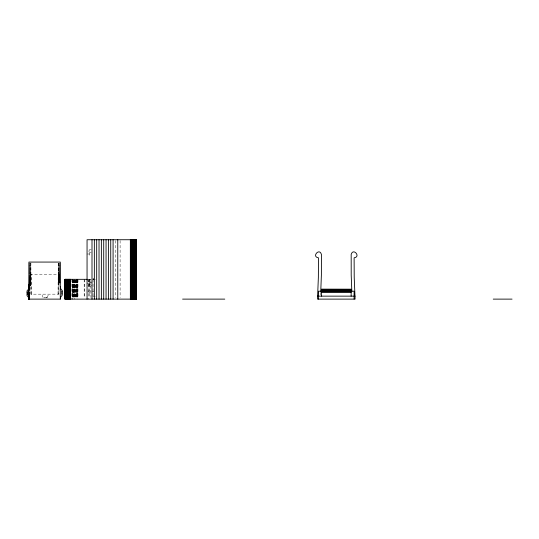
<?xml version="1.0" encoding="UTF-8"?>
<svg xmlns="http://www.w3.org/2000/svg" width="539" height="539" viewBox="0 0 539 539"><rect width="100%" height="100%" fill="white"/><g stroke="black" fill="none" stroke-linecap="round" stroke-linejoin="round"><path stroke-width="0.4" stroke-dasharray="2.69 2.02" d="M58.906 274.412L58.892 294.159L30.891 294.173L30.891 274.364L28.917 274.418L59.458 274.364M31.505 294.159L31.505 274.364M58.017 294.173L58.3 262.891M58.3 294.166L58.313 262.709M92.991 279.323L92.977 278.919M93.045 278.919L93.274 279.323M93.449 279.323L93.463 278.919M93.537 279.323L93.57 278.919M320.712 292.253L320.51 295.372M47.122 297.629L48.604 294.159L47.668 294.159M88.046 281.904L90.875 280.597M88.046 285.562L90.875 284.909M43.16 297.629L41.678 294.159L42.615 294.159M91.212 249.449L89.629 249.449L89.629 255.621L91.212 255.621M88.342 251.053L89.629 251.053M89.629 252.535L91.212 252.535M87.055 254.01L89.629 254.01M28.917 263.349L30.891 263.349M58.313 263.349L60.287 263.349M28.917 263.975L30.891 263.975M58.313 263.975L60.287 263.975M28.917 264.602L30.891 264.602M58.313 264.602L60.287 264.602M28.917 265.215L30.891 265.215M58.313 265.215L60.287 265.215M28.917 265.821L30.891 265.821M58.313 265.821L60.287 265.821M28.917 266.421L30.891 266.421M58.313 266.421L60.287 266.421M28.917 267.014L30.891 267.014M58.313 267.014L60.287 267.014M28.917 267.593L30.891 267.593M58.313 267.593L60.287 267.593M28.917 268.173L30.891 268.173M58.313 268.173L60.287 268.173M28.917 268.739L30.891 268.739M58.313 268.739L60.287 268.739M28.917 269.298L30.891 269.298M58.313 269.298L60.287 269.298M28.917 269.85L30.891 269.85M58.313 269.85L60.287 269.85M28.917 270.389L30.891 270.389M58.313 270.389L60.287 270.389M28.917 270.928L30.891 270.928M58.313 270.928L60.287 270.928M28.917 271.454L30.891 271.454M58.313 271.454L60.287 271.454M28.917 271.966L30.891 271.966M58.313 271.966L60.287 271.966M28.917 272.478L30.891 272.478M58.313 272.478L60.287 272.478M28.917 272.977L30.891 272.977M58.313 272.977L60.287 272.977M28.917 273.468L30.891 273.468M58.313 273.468L60.287 273.468M28.917 273.947L30.891 273.947M58.313 273.947L60.287 273.947M58.313 274.418L60.287 274.418M28.917 274.883L30.891 274.91M58.313 274.883L60.287 274.883M28.917 275.335L30.891 275.335M58.313 275.335L60.287 275.335M28.917 275.779L30.891 275.779M58.313 275.779L60.287 275.779M28.917 276.217L30.891 276.217M58.313 276.217L60.287 276.217M28.917 276.642L30.891 276.642M58.313 276.642L60.287 276.642M28.917 277.059L30.891 277.059M58.313 277.059L60.287 277.059M28.917 277.464L30.891 277.464M58.313 277.464L60.287 277.464M28.917 277.861L30.891 277.861M58.313 277.861L60.287 277.861M28.917 278.252L30.891 278.252M58.313 278.252L60.287 278.252M28.917 278.629L30.891 278.629M58.313 278.629L60.287 278.629M92.91 278.919L93.88 278.919M28.917 278.993L30.891 278.993M58.313 278.993L60.287 278.993M91.212 279.242L89.629 279.242L89.629 285.414L92.007 285.414M28.917 279.35L30.891 279.35M58.313 279.35L60.287 279.35M87.972 279.323L90.909 279.323L90.909 297.467M92.91 279.323L95.356 279.323M28.917 279.701L30.891 279.701M58.313 279.701L60.287 279.701M28.917 280.037L30.891 280.037M58.313 280.037L60.287 280.037M28.917 280.368L30.891 280.368M58.313 280.368L60.287 280.368M28.917 280.684L30.891 280.684M58.313 280.684L60.287 280.684M87.055 280.846L89.629 280.846M28.917 280.987L30.891 280.987M58.313 280.987L60.287 280.987M28.917 281.284L30.891 281.284M58.313 281.284L60.287 281.284M28.917 281.574L30.891 281.574M58.313 281.574L60.287 281.574M28.917 281.85L30.891 281.85M58.313 281.85L60.287 281.85M28.917 282.113L30.891 282.113M58.313 282.113L60.287 282.113M89.629 282.328L92.007 282.328M28.917 282.369L30.891 282.369M58.313 282.369L60.287 282.369M28.917 282.611L30.891 282.611M58.313 282.611L60.287 282.611M28.917 282.847L30.891 282.847M58.313 282.847L60.287 282.847M28.917 283.069L30.891 283.069M58.313 283.069L60.287 283.069M28.917 283.285L30.891 283.285M58.313 283.285L58.899 283.406M28.917 283.487L30.891 283.487M28.917 283.676L30.891 283.676M28.917 283.858L30.891 283.858M87.055 283.804L89.629 283.804M28.917 284.026L30.891 284.026M28.917 284.188L30.891 284.188M28.917 284.336L30.891 284.336M28.917 284.471L30.891 284.471M88.167 284.518L90.64 284.518M28.917 284.599L30.891 284.599M28.917 284.713L30.891 284.713M28.917 284.814L30.891 284.909M28.917 284.99L30.891 284.99M28.917 285.064L30.891 285.124M28.917 285.171L30.891 285.259L28.917 285.266M88.167 286.869L92.29 286.869M88.167 291.006L90.64 291.006M92.277 291.201L93.927 291.201M30.891 262.709L31.019 294.173M30.945 294.159L31.572 294.159M47.021 297.629L43.194 297.629L44.414 297.622M45.983 297.622L47.061 297.622M92.829 296.154L95.295 296.154M87.958 291.498L91.051 293.971M58.906 274.432L58.906 285.259M120.116 240.569L120.116 297.447M115.427 240.569L115.427 297.447M93.038 279.323L93.038 297.467M89.75 279.323L89.75 297.467M88.551 279.323L88.551 299.118M84.374 279.323L84.374 297.467M84.165 279.323L84.165 297.467M77.939 279.323L77.926 297.467M77.879 280.152L77.845 299.118M77.683 279.323L77.744 297.467M77.623 280.152L77.623 297.467M77.549 279.323L77.461 297.467M77.373 280.152L77.373 297.467M77.279 280.152L77.279 297.467M77.178 280.152L77.178 297.467M77.07 279.323L77.07 297.467M76.962 279.323L76.962 297.467M76.841 280.152L76.841 297.467M76.72 279.323L76.72 297.467M76.592 280.152L76.592 297.467M76.457 280.152L76.457 297.467M76.322 279.323L76.322 297.467M76.181 280.152L76.181 297.467M76.039 280.152L76.039 297.467M75.891 280.152L75.891 297.467M75.743 280.152L75.743 297.467M75.588 280.152L75.588 297.467M74.975 279.323L74.975 297.467M74.82 280.152L74.82 297.467M74.665 280.152L74.665 297.467M74.51 279.323L74.51 299.118M74.355 280.152L74.355 297.467M74.207 280.152L74.207 297.467M74.052 280.152L74.052 297.467M73.91 280.152L73.91 297.467M73.762 280.152L73.762 297.467M73.627 280.152L73.627 297.467M73.486 279.323L73.486 297.467M73.358 280.152L73.358 297.467M73.23 280.152L73.23 297.467M73.102 280.152L73.102 297.467M72.987 280.152L72.987 297.467M72.873 280.152L72.873 299.118M72.765 280.152L72.765 297.467M72.664 279.323L72.664 297.467M72.57 279.323L72.57 297.467M72.482 280.152L72.401 297.467M72.327 280.152L72.327 297.467M72.26 280.152L72.199 299.118M72.145 279.323L72.064 299.118M72.004 279.323L72.004 299.118"/><path stroke-width="0.81" d="M28.419 299.118L60.287 299.118L60.287 262.069L28.917 262.069L28.917 299.266L28.419 299.192L28.917 298.923M28.419 291.99L28.917 292.03L28.419 291.99L28.419 299.266M28.419 290.481L28.419 284.814L28.917 284.841L28.917 290.481L28.419 290.312M28.917 299.266L28.419 299.051M60.287 299.118L60.806 296.908L62.268 295.163L61.769 294.119L62.268 294.119L62.268 293.62L61.769 293.62L62.268 292.63L61.769 292.63L62.268 291.646L61.769 291.646L61.769 291.148L62.268 291.148L62.268 290.656L60.806 288.904L60.287 286.694M320.759 291.471L321.385 275.072L321.412 254.374C319.378 247.455 311.32 256.887 318.475 257.81L318.367 277.417L317.491 299.118L355.1 299.118L354.217 277.417L354.116 257.81C361.271 256.887 353.207 247.455 351.179 254.374L351.206 275.072L351.826 291.471M87.331 279.323L64.916 279.323L64.929 299.118L136.273 299.118L136.286 239.734L87.055 239.734L87.055 299.118M28.917 284.949L28.419 284.949M28.419 285.118L28.917 285.057M28.419 285.272L28.917 285.225M28.419 285.293L28.917 285.293M28.419 285.468L28.917 285.414M28.419 285.582L28.917 285.502M28.917 285.603L28.419 285.663L28.917 285.771M28.419 285.913L28.917 285.872M28.419 286.041L28.917 286.034M28.419 286.142L28.917 286.074M28.419 286.256L28.917 286.256M28.419 286.364L28.917 286.303M28.419 286.472L28.917 286.472M28.419 286.546L28.917 286.499M28.419 286.687L28.917 286.613M28.419 286.775L28.917 286.775M28.419 286.889L28.917 286.923L28.419 286.97M28.419 287.092L28.917 287.112M28.419 287.321L28.917 287.327M28.419 287.455L28.917 287.455M28.419 287.556L28.917 287.61M28.419 287.651L28.917 287.725M28.419 287.88L28.917 287.887L28.405 289.288L26.95 291.033L27.442 292.023L26.95 292.023L26.95 292.522L27.442 292.522L27.442 293.014L26.95 293.014L27.442 294.004L26.95 294.004L26.95 294.496L27.442 294.496L26.95 295.54L28.405 297.285L28.917 299.118M28.419 288.021L28.917 288.021M28.419 288.096L28.917 288.102M28.419 288.23L28.917 288.237M28.419 288.358L28.917 288.365M28.419 288.419L28.917 288.419M28.419 288.587L28.917 288.587M28.419 288.668L28.917 288.709M28.419 288.763L28.917 288.843M28.419 288.917L28.917 288.917M28.419 289.052L28.917 289.052M28.917 289.093L28.419 289.187L28.917 289.2M28.419 289.349L28.917 289.416M321.446 289.322L351.138 289.369M28.419 289.497L28.917 289.45M321.446 289.416L351.138 289.477M28.419 289.571L28.917 289.605L28.419 289.699M321.446 289.618L351.138 289.544M321.446 289.699L351.138 289.699M28.419 289.78L28.917 289.841M321.446 289.787L351.138 289.787M28.917 289.969L28.419 290.009M321.446 289.881L351.138 289.881M28.419 289.982L28.917 290.029M321.446 289.982L351.138 289.982M28.419 290.157L28.917 290.171M321.446 290.09L351.138 290.09M321.446 290.204L351.138 290.204M321.446 290.326L351.138 290.326M321.446 290.447L351.138 290.447M321.446 290.575L351.138 290.575M321.446 290.71L351.138 290.71M321.446 290.844L351.138 290.844M321.446 290.986L351.138 290.986M321.446 291.276L351.138 291.276M321.446 291.424L351.138 291.424M321.446 291.572L351.138 291.572M321.446 291.727L351.138 291.727M321.446 291.882L351.138 291.882M321.446 292.037L351.138 292.037M28.419 292.138L28.917 292.125M28.419 292.259L28.917 292.273M28.419 292.421L28.917 292.354M28.419 292.448L28.917 292.488M28.419 292.657L28.917 292.569M28.419 292.744L28.917 292.758M28.419 292.798L28.917 292.866M28.419 292.947L28.917 292.947M28.419 293.101L28.917 293.068M28.419 293.216L28.917 293.196M28.419 293.331L28.917 293.243M28.419 293.398L28.917 293.371M28.419 293.533L28.917 293.539M28.419 293.593L28.917 293.681M28.419 293.715L28.917 293.728M28.419 293.843L28.917 293.843M28.419 293.957L28.917 293.998M28.419 294.126L28.917 294.065M28.917 294.24L28.419 294.24L28.917 294.348M28.419 294.462L28.917 294.435M28.419 294.516L28.917 294.563M28.419 294.665L28.917 294.82M28.419 294.981L28.917 294.941M28.419 295.183L28.917 295.163M28.419 295.284L28.917 295.345M28.419 295.426L28.917 295.426M28.419 295.54L28.917 295.54M28.419 295.655L28.917 295.601M28.419 295.844L28.917 295.898M28.419 295.945L28.917 295.992M28.419 296.127L28.917 296.113M317.491 296.147L355.1 296.147M28.419 296.187L28.917 296.241M28.419 296.322L28.917 296.349M28.419 296.45L28.917 296.45M28.419 296.733L28.917 296.733M28.419 296.834L28.917 296.901M28.917 297.211L28.419 297.272L28.917 297.333M28.419 297.474L28.917 297.481M28.419 297.535L28.917 297.521M28.419 297.723L28.917 297.616M28.419 297.771L28.917 297.764M28.419 297.926L28.917 297.885M28.917 298.027L28.419 298.047L28.917 298.141M28.419 298.175L28.917 298.182M28.419 298.303L28.917 298.316M28.419 298.431L28.917 298.431M28.419 298.586L28.917 298.525M28.419 298.633L28.917 298.721M28.419 298.795L28.917 298.815M182.593 299.118L224.783 299.118M493.246 299.118L512.05 299.118M354.11 299.118L354.11 291.201L318.482 291.201L318.482 299.118M351.138 296.147L351.138 289.221L321.446 289.221L321.446 296.147M136.252 239.734L136.192 299.118M136.145 239.734L136.091 299.118M136.037 299.118L135.969 239.734L135.895 299.118M135.72 239.734L135.815 299.118M135.626 239.734L135.626 299.118M135.525 239.734L135.525 299.118M135.417 239.734L135.417 299.118M135.309 239.734L135.309 299.118M135.188 239.734L135.188 299.118M135.067 239.734L135.067 299.118M134.939 239.734L134.939 299.118M134.804 239.734L134.804 299.118M134.669 239.734L134.669 299.118M134.528 239.734L134.528 299.118M134.386 239.734L134.386 299.118M134.238 239.734L134.238 299.118M134.09 239.734L134.09 299.118M133.935 239.734L133.935 299.118M133.78 239.734L133.78 299.118M133.625 239.734L133.625 299.118M133.47 239.734L133.47 299.118M133.315 239.734L133.315 299.118M133.16 239.734L133.16 299.118M133.005 239.734L133.005 299.118M132.85 239.734L132.85 299.118M132.702 239.734L132.702 299.118M132.547 239.734L132.547 299.118M132.399 239.734L132.399 299.118M132.25 239.734L132.25 299.118M132.109 239.734L132.109 299.118M131.967 239.734L131.967 299.118M131.833 239.734L131.833 299.118M131.698 239.734L131.698 299.118M131.57 239.734L131.57 299.118M131.449 239.734L131.449 299.118M131.327 239.734L131.327 299.118M131.213 239.734L131.213 299.118M131.004 239.734L131.105 299.118M130.91 239.734L130.91 299.118M130.822 239.734L130.822 299.118M130.741 239.734L130.667 299.118M130.6 239.734L130.6 299.118M130.445 239.734L130.539 299.118M130.344 239.734L130.357 299.118M117.772 239.734L117.772 299.118M113.082 239.734L113.082 299.118M110.738 239.734L110.738 299.118M108.393 239.734L108.393 299.118M106.055 239.734L106.055 299.118M103.71 239.734L103.71 299.118M101.366 239.734L101.366 299.118M99.028 239.734L99.028 299.118M96.683 239.734L96.683 299.118M94.345 239.734L94.345 299.118M92.007 239.734L92.007 299.118M70.494 279.323L70.494 299.118L70.393 279.323M70.313 279.323L70.313 299.118M70.218 279.323L70.218 299.118M70.117 279.323L70.117 299.118M70.016 279.323L70.016 299.118M69.902 279.323L69.902 299.118M69.787 279.323L69.787 299.118M69.666 279.323L69.666 299.118M69.538 279.323L69.538 299.118M69.403 279.323L69.403 299.118M69.268 279.323L69.268 299.118M69.133 279.323L69.133 299.118M68.992 279.323L68.992 299.118M68.844 279.323L68.844 299.118M68.696 279.323L68.696 299.118M68.547 279.323L68.547 299.118M68.392 279.323L68.392 299.118M68.237 279.323L68.237 299.118M68.082 279.323L68.082 299.118M67.927 279.323L67.927 299.118M67.773 279.323L67.773 299.118M67.618 279.323L67.618 299.118M67.463 279.323L67.463 299.118M67.308 279.323L67.308 299.118M67.159 279.323L67.159 299.118M67.004 279.323L67.004 299.118M66.863 279.323L66.863 299.118M66.715 279.323L66.715 299.118M66.573 279.323L66.573 299.118M66.438 279.323L66.438 299.118M66.304 279.323L66.304 299.118M66.176 279.323L66.176 299.118M66.048 279.323L66.048 299.118M65.926 279.323L65.926 299.118M65.812 279.323L65.812 299.118M65.704 279.323L65.704 299.118M65.603 279.323L65.603 299.118M65.502 279.323L65.502 299.118M65.414 279.323L65.334 299.118M65.253 279.323L65.253 299.118M65.185 279.323L65.125 299.118M65.071 279.323L65.024 299.118M28.917 296.598L28.419 296.598L28.917 296.625M28.917 297.009L28.419 297.009L28.917 297.077"/></g></svg>
